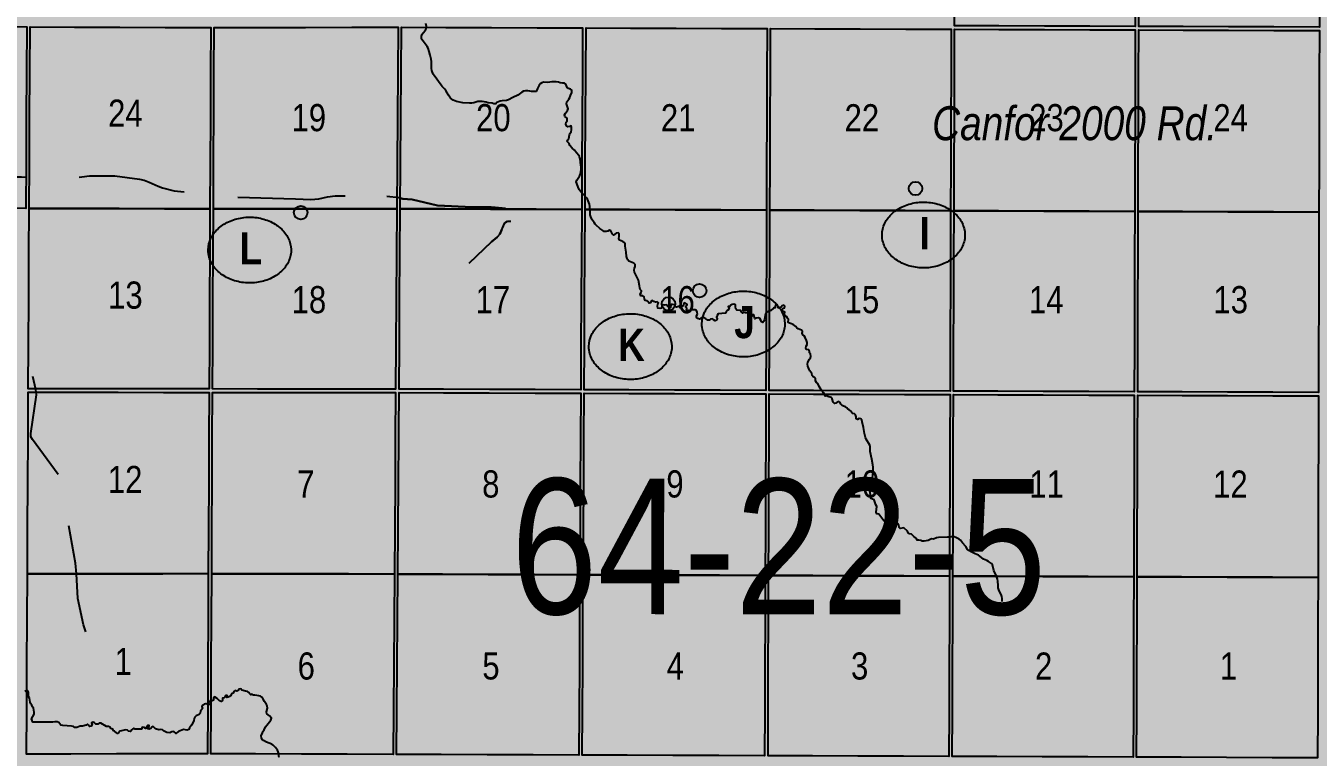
# Model space of a CAD drawing. Extents: x 403018 to 417191, y 6033193 to 6042673.
# Drawn here: x 413977 to 414358.1, y 6037267.7 to 6037483.4 of the extents above; entities that cross this region are included whole.
import ezdxf
from ezdxf.enums import TextEntityAlignment as Align

# ---------------------------------------------------------------- set-up
doc = ezdxf.new("R2010")
doc.units = 0
doc.header["$LTSCALE"] = 5
doc.linetypes.add('DASHED2', pattern=[9.525, 6.35, -3.175])
for name, color, linetype in [('L-TITLEDB-T', 4, 'Continuous'), ('Quarters', 8, 'Continuous'), ('RoadSeg', 57, 'DASHED2'), ('ROUTE MAP BUBBLES', 7, 'Continuous'), ('ROUTE MAP DOTS', 7, 'Continuous'), ('ROUTE-MAP-ROUTE', 90, 'Continuous'), ('T-WATER', 160, 'Continuous')]:
    doc.layers.add(name, color=color, linetype=linetype)
doc.layers.add('ROUTE-MAP-BACKGROUND-H', color=7, linetype='Continuous', true_color=0xf0ebff)
doc.styles.add('120', font='ARIALN.TTF', dxfattribs={"height": 13})
doc.styles.add('80L', font='ARIALN.TTF', dxfattribs={"height": 10})
doc.styles.add('BOLD', font='ARIALNB.TTF')

# ---------------------------------------------------------------- blocks, each defined once
blk = doc.blocks.new('AA')
at = {"const_width": 4}
blk.add_lwpolyline([(-1, 0, 1), (1, 0, 1)], format="xyb", close=True, dxfattribs=at)
blk.add_circle((0, 0), 2)
blk = doc.blocks.new('Route_Letters')
h = blk.add_hatch(color=255)
h.dxf.hatch_style = 1
edge = h.paths.add_edge_path()
edge.add_ellipse((-0.12, 0.46), major_axis=(-11.97, 0), ratio=0.789318, start_angle=0, end_angle=360)
at = {"color": 5}
blk.add_open_spline([(-12.34, 0.46), (-12.34, -0.25), (-12.24, -0.97), (-11.72, -2.79), (-11.14, -3.88), (-9.56, -5.81), (-8.54, -6.66), (-6.22, -8.02), (-4.9, -8.54), (-2.12, -9.17), (-0.66, -9.3), (2.22, -9.13), (3.64, -8.84), (6.27, -7.89), (7.48, -7.22), (9.54, -5.6), (10.38, -4.64), (11.6, -2.54), (11.97, -1.4), (12.18, 0.91), (12.02, 2.08), (11.2, 4.3), (10.54, 5.35), (8.8, 7.2), (7.72, 7.99), (5.29, 9.24), (3.93, 9.68), (1.11, 10.18), (-0.35, 10.23), (-3.22, 9.91), (-4.61, 9.55), (-7.16, 8.47), (-8.32, 7.75), (-10.24, 6.02), (-11, 5.02), (-12.05, 2.86), (-12.32, 1.7), (-12.34, 0.52), (-12.34, 0.49), (-12.34, 0.46)], degree=3, knots=[0, 0, 0, 0, 0.219529, 0.219529, 0.575727, 0.575727, 0.931924, 0.931924, 1.288121, 1.288121, 1.644318, 1.644318, 2.000515, 2.000515, 2.356712, 2.356712, 2.712909, 2.712909, 3.069107, 3.069107, 3.425304, 3.425304, 3.781501, 3.781501, 4.137698, 4.137698, 4.493895, 4.493895, 4.850092, 4.850092, 5.20629, 5.20629, 5.562487, 5.562487, 5.918684, 5.918684, 6.274881, 6.274881, 6.283185, 6.283185, 6.283185, 6.283185], dxfattribs=at)
at = {"color": 14, "style": 'BOLD'}
blk.add_attdef('A', text='', height=9.5, dxfattribs=at).set_placement((0.22, 0.98), align=Align.MIDDLE)

msp = doc.modelspace()

# ---------------------------------------------------------------- hatches: boundary and pattern name
at = {"layer": 'ROUTE-MAP-BACKGROUND-H'}
h = msp.add_hatch(color=256, dxfattribs=at)
h.dxf.hatch_style = 1
h.paths.add_polyline_path([(412923.423, 6037807.465), (416092.9, 6037807.465), (416092.9, 6035965.758), (412923.423, 6035965.758)])

# ---------------------------------------------------------------- linework, layer by layer
at = {"layer": 'Quarters'}
for points in [[(414304.173, 6037496.311), (414304.137, 6037483.259), (414290.733, 6037483.307), (414277.33, 6037483.354), (414263.927, 6037483.402), (414250.858, 6037483.449), (414250.9, 6037496.501), (414250.942, 6037509.888), (414250.984, 6037523.275), (414251.027, 6037536.662), (414264.09, 6037536.616), (414277.489, 6037536.568), (414290.888, 6037536.521), (414304.287, 6037536.473), (414304.249, 6037523.086), (414304.211, 6037509.699), (414304.173, 6037496.311)], [(414358.445, 6037496.115), (414358.413, 6037483.062), (414345.012, 6037483.111), (414331.61, 6037483.159), (414318.208, 6037483.208), (414305.141, 6037483.255), (414305.178, 6037496.308), (414305.215, 6037509.695), (414305.253, 6037523.082), (414305.291, 6037536.47), (414318.353, 6037536.423), (414331.75, 6037536.376), (414345.146, 6037536.328), (414358.543, 6037536.281), (414358.51, 6037522.893), (414358.478, 6037509.504), (414358.445, 6037496.115)], [(413977.001, 6037442.97), (413976.936, 6037429.583), (413963.527, 6037429.661), (413950.118, 6037429.739), (413936.709, 6037429.816), (413923.635, 6037429.892), (413923.705, 6037443.279), (413923.776, 6037456.666), (413923.846, 6037470.054), (413923.917, 6037483.441), (413933.843, 6037483.382), (413936.986, 6037483.364), (413950.39, 6037483.287), (413963.794, 6037483.209), (413977.198, 6037483.132), (413977.133, 6037469.745), (413977.067, 6037456.357), (413977.001, 6037442.97)], [(413991.016, 6037429.551), (413977.94, 6037429.581), (413978.006, 6037442.968), (413978.071, 6037456.354), (413978.137, 6037469.741), (413978.203, 6037483.128), (413991.274, 6037483.08), (414004.681, 6037483.031), (414018.087, 6037482.983), (414031.494, 6037482.934), (414031.433, 6037469.566), (414031.372, 6037456.197), (414031.31, 6037442.829), (414031.249, 6037429.461), (414017.838, 6037429.49), (414004.427, 6037429.52), (413991.016, 6037429.551)], [(414045.531, 6037429.469), (414032.254, 6037429.461), (414032.315, 6037442.83), (414032.328, 6037445.775), (414032.376, 6037456.199), (414032.437, 6037469.568), (414032.498, 6037482.936), (414045.805, 6037482.962), (414059.447, 6037482.988), (414073.089, 6037483.015), (414086.731, 6037483.041), (414086.641, 6037469.654), (414086.551, 6037456.266), (414086.46, 6037442.879), (414086.37, 6037429.491), (414072.757, 6037429.484), (414059.144, 6037429.476), (414045.531, 6037429.469)], [(414100.497, 6037429.44), (414087.374, 6037429.488), (414087.464, 6037442.875), (414087.555, 6037456.263), (414087.645, 6037469.65), (414087.736, 6037483.037), (414100.837, 6037482.99), (414114.274, 6037482.941), (414127.71, 6037482.892), (414141.147, 6037482.843), (414141.078, 6037469.456), (414141.009, 6037456.068), (414140.941, 6037442.681), (414140.872, 6037429.294), (414127.414, 6037429.343), (414113.956, 6037429.391), (414100.497, 6037429.44)], [(414155, 6037429.243), (414141.877, 6037429.29), (414141.945, 6037442.678), (414142.014, 6037456.065), (414142.082, 6037469.452), (414142.151, 6037482.839), (414155.252, 6037482.792), (414168.689, 6037482.743), (414182.125, 6037482.694), (414195.562, 6037482.645), (414195.515, 6037469.258), (414195.468, 6037455.871), (414195.422, 6037442.484), (414195.375, 6037429.096), (414181.917, 6037429.145), (414168.458, 6037429.194), (414155, 6037429.243)], [(414249.724, 6037442.287), (414249.681, 6037428.9), (414236.272, 6037428.948), (414222.863, 6037428.997), (414209.453, 6037429.045), (414196.379, 6037429.093), (414196.426, 6037442.48), (414196.473, 6037455.867), (414196.519, 6037469.254), (414196.566, 6037482.641), (414209.636, 6037482.594), (414223.041, 6037482.545), (414236.446, 6037482.497), (414249.851, 6037482.448), (414249.808, 6037469.061), (414249.766, 6037455.674), (414249.724, 6037442.287)], [(414304.021, 6037442.093), (414303.983, 6037428.706), (414290.575, 6037428.754), (414277.167, 6037428.802), (414263.759, 6037428.849), (414250.685, 6037428.896), (414250.728, 6037442.283), (414250.77, 6037455.67), (414250.813, 6037469.057), (414250.855, 6037482.444), (414263.924, 6037482.398), (414277.327, 6037482.35), (414290.73, 6037482.302), (414304.134, 6037482.255), (414304.096, 6037468.867), (414304.058, 6037455.48), (414304.021, 6037442.093)], [(414358.313, 6037441.892), (414358.28, 6037428.504), (414344.873, 6037428.554), (414331.466, 6037428.604), (414318.059, 6037428.653), (414304.987, 6037428.702), (414305.025, 6037442.089), (414305.063, 6037455.476), (414305.1, 6037468.864), (414305.138, 6037482.251), (414318.205, 6037482.204), (414331.607, 6037482.155), (414345.009, 6037482.106), (414358.411, 6037482.058), (414358.378, 6037468.669), (414358.346, 6037455.281), (414358.313, 6037441.892)], [(413990.76, 6037376.356), (413977.679, 6037376.368), (413977.743, 6037389.42), (413977.809, 6037402.807), (413977.874, 6037416.194), (413977.94, 6037429.581), (413991.016, 6037429.551), (414004.427, 6037429.52), (414017.838, 6037429.49), (414031.249, 6037429.461), (414031.188, 6037416.092), (414031.127, 6037402.724), (414031.066, 6037389.355), (414031.006, 6037376.322), (414017.591, 6037376.333), (414004.175, 6037376.344), (413990.76, 6037376.356)], [(414045.259, 6037376.31), (414032.01, 6037376.321), (414032.07, 6037389.354), (414032.131, 6037402.724), (414032.192, 6037416.092), (414032.254, 6037429.461), (414045.531, 6037429.469), (414059.144, 6037429.476), (414072.757, 6037429.484), (414086.37, 6037429.491), (414086.279, 6037416.104), (414086.189, 6037402.717), (414086.098, 6037389.329), (414086.01, 6037376.277), (414072.427, 6037376.288), (414058.843, 6037376.299), (414045.259, 6037376.31)], [(414100.16, 6037376.226), (414087.015, 6037376.273), (414087.103, 6037389.326), (414087.193, 6037402.713), (414087.284, 6037416.1), (414087.374, 6037429.488), (414100.497, 6037429.44), (414113.956, 6037429.391), (414127.414, 6037429.343), (414140.872, 6037429.294), (414140.804, 6037415.907), (414140.735, 6037402.519), (414140.667, 6037389.132), (414140.6, 6037376.08), (414127.12, 6037376.129), (414113.64, 6037376.177), (414100.16, 6037376.226)], [(414154.749, 6037376.029), (414141.604, 6037376.076), (414141.671, 6037389.128), (414141.739, 6037402.516), (414141.808, 6037415.903), (414141.877, 6037429.29), (414155, 6037429.243), (414168.458, 6037429.194), (414181.917, 6037429.145), (414195.375, 6037429.096), (414195.328, 6037415.709), (414195.281, 6037402.322), (414195.235, 6037388.935), (414195.189, 6037375.883), (414181.709, 6037375.932), (414168.229, 6037375.98), (414154.749, 6037376.029)], [(414249.554, 6037388.738), (414249.513, 6037375.686), (414236.099, 6037375.735), (414222.686, 6037375.783), (414209.272, 6037375.832), (414196.193, 6037375.879), (414196.239, 6037388.931), (414196.286, 6037402.319), (414196.332, 6037415.706), (414196.379, 6037429.093), (414209.453, 6037429.045), (414222.863, 6037428.997), (414236.272, 6037428.948), (414249.681, 6037428.9), (414249.639, 6037415.513), (414249.596, 6037402.126), (414249.582, 6037397.594), (414249.554, 6037388.738)], [(414303.87, 6037388.544), (414303.833, 6037375.492), (414290.42, 6037375.54), (414277.008, 6037375.588), (414263.595, 6037375.636), (414250.517, 6037375.683), (414250.558, 6037388.735), (414250.601, 6037402.122), (414250.643, 6037415.509), (414250.685, 6037428.896), (414263.759, 6037428.849), (414277.167, 6037428.802), (414290.575, 6037428.754), (414303.983, 6037428.706), (414303.945, 6037415.319), (414303.908, 6037401.931), (414303.87, 6037388.544)], [(414358.182, 6037388.338), (414358.151, 6037375.285), (414344.739, 6037375.336), (414331.327, 6037375.387), (414317.915, 6037375.438), (414304.837, 6037375.488), (414304.874, 6037388.54), (414304.912, 6037401.928), (414304.95, 6037415.315), (414304.987, 6037428.702), (414318.059, 6037428.653), (414331.466, 6037428.604), (414344.873, 6037428.554), (414358.28, 6037428.504), (414358.248, 6037415.115), (414358.215, 6037401.727), (414358.182, 6037388.338)], [(413990.497, 6037321.823), (413977.412, 6037321.816), (413977.477, 6037335.199), (413977.543, 6037348.59), (413977.609, 6037361.977), (413977.674, 6037375.364), (413990.755, 6037375.352), (414004.17, 6037375.34), (414017.586, 6037375.329), (414031.001, 6037375.317), (414030.94, 6037361.949), (414030.879, 6037348.58), (414030.818, 6037335.212), (414030.757, 6037321.843), (414017.337, 6037321.836), (414003.917, 6037321.829), (413990.497, 6037321.823)], [(414044.98, 6037321.812), (414031.761, 6037321.841), (414031.822, 6037335.21), (414031.883, 6037348.579), (414031.945, 6037361.948), (414032.006, 6037375.316), (414045.254, 6037375.306), (414058.837, 6037375.295), (414072.42, 6037375.284), (414086.004, 6037375.273), (414085.913, 6037361.885), (414085.823, 6037348.498), (414085.732, 6037335.11), (414085.642, 6037321.723), (414072.088, 6037321.753), (414058.534, 6037321.782), (414044.98, 6037321.812)], [(414099.814, 6037321.672), (414086.646, 6037321.719), (414086.737, 6037335.107), (414086.827, 6037348.494), (414086.917, 6037361.882), (414086.934, 6037364.33), (414087.008, 6037375.269), (414100.153, 6037375.222), (414113.634, 6037375.173), (414127.114, 6037375.124), (414140.595, 6037375.076), (414140.526, 6037361.688), (414140.457, 6037348.301), (414140.389, 6037334.914), (414140.32, 6037321.527), (414126.818, 6037321.575), (414113.316, 6037321.624), (414099.814, 6037321.672)], [(414154.492, 6037321.476), (414141.325, 6037321.523), (414141.393, 6037334.91), (414141.462, 6037348.297), (414141.53, 6037361.685), (414141.599, 6037375.072), (414154.744, 6037375.025), (414168.225, 6037374.976), (414181.705, 6037374.927), (414195.186, 6037374.879), (414195.139, 6037361.491), (414195.092, 6037348.104), (414195.046, 6037334.717), (414194.999, 6037321.33), (414181.497, 6037321.379), (414167.994, 6037321.427), (414154.492, 6037321.476)], [(414249.382, 6037334.521), (414249.34, 6037321.134), (414235.922, 6037321.182), (414222.504, 6037321.231), (414209.086, 6037321.279), (414196.003, 6037321.327), (414196.05, 6037334.714), (414196.097, 6037348.101), (414196.143, 6037361.488), (414196.19, 6037374.875), (414209.269, 6037374.828), (414222.682, 6037374.779), (414236.096, 6037374.731), (414249.509, 6037374.682), (414249.467, 6037361.295), (414249.425, 6037347.908), (414249.382, 6037334.521)], [(414303.717, 6037334.326), (414303.68, 6037320.939), (414290.262, 6037320.987), (414276.844, 6037321.035), (414263.427, 6037321.083), (414250.344, 6037321.13), (414250.387, 6037334.517), (414250.429, 6037347.904), (414250.471, 6037361.292), (414250.514, 6037374.679), (414263.592, 6037374.632), (414277.005, 6037374.584), (414290.418, 6037374.536), (414303.83, 6037374.487), (414303.793, 6037361.1), (414303.755, 6037347.713), (414303.717, 6037334.326)], [(414358.05, 6037334.115), (414358.018, 6037320.727), (414344.6, 6037320.779), (414331.183, 6037320.831), (414317.766, 6037320.884), (414304.684, 6037320.935), (414304.722, 6037334.322), (414304.759, 6037347.709), (414304.797, 6037361.096), (414304.835, 6037374.484), (414317.912, 6037374.434), (414331.324, 6037374.383), (414344.736, 6037374.332), (414358.148, 6037374.281), (414358.115, 6037360.892), (414358.083, 6037347.504), (414358.05, 6037334.115)], [(413990.24, 6037268.628), (413977.151, 6037268.604), (413977.215, 6037281.656), (413977.281, 6037295.043), (413977.346, 6037308.429), (413977.412, 6037321.816), (413990.497, 6037321.823), (414003.917, 6037321.829), (414017.337, 6037321.836), (414030.757, 6037321.843), (414030.696, 6037308.475), (414030.634, 6037295.106), (414030.573, 6037281.738), (414030.513, 6037268.704), (414017.089, 6037268.679), (414003.665, 6037268.653), (413990.24, 6037268.628)], [(414044.708, 6037268.654), (414031.518, 6037268.701), (414031.577, 6037281.735), (414031.639, 6037295.104), (414031.7, 6037308.472), (414031.761, 6037321.841), (414044.98, 6037321.812), (414058.534, 6037321.782), (414072.088, 6037321.753), (414085.642, 6037321.723), (414085.552, 6037308.336), (414085.461, 6037294.948), (414085.371, 6037281.561), (414085.283, 6037268.508), (414071.758, 6037268.557), (414058.233, 6037268.605), (414044.708, 6037268.654)], [(414099.476, 6037268.458), (414086.287, 6037268.505), (414086.375, 6037281.557), (414086.465, 6037294.945), (414086.556, 6037308.332), (414086.646, 6037321.719), (414099.814, 6037321.672), (414113.316, 6037321.624), (414126.818, 6037321.575), (414140.32, 6037321.527), (414140.252, 6037308.139), (414140.183, 6037294.752), (414140.115, 6037281.365), (414140.048, 6037268.313), (414126.524, 6037268.361), (414113, 6037268.409), (414099.476, 6037268.458)], [(414154.241, 6037268.262), (414141.052, 6037268.309), (414141.119, 6037281.361), (414141.188, 6037294.748), (414141.256, 6037308.136), (414141.325, 6037321.523), (414154.492, 6037321.476), (414167.994, 6037321.427), (414181.497, 6037321.379), (414194.999, 6037321.33), (414194.952, 6037307.943), (414194.905, 6037294.556), (414194.859, 6037281.169), (414194.813, 6037268.117), (414181.289, 6037268.165), (414167.765, 6037268.213), (414154.241, 6037268.262)], [(414249.213, 6037280.973), (414249.171, 6037267.921), (414235.749, 6037267.969), (414222.327, 6037268.017), (414208.905, 6037268.066), (414195.817, 6037268.113), (414195.863, 6037281.165), (414195.91, 6037294.552), (414195.956, 6037307.939), (414196.003, 6037321.327), (414209.086, 6037321.279), (414222.504, 6037321.231), (414235.922, 6037321.182), (414249.34, 6037321.134), (414249.298, 6037307.747), (414249.255, 6037294.36), (414249.213, 6037280.973)], [(414303.566, 6037280.777), (414303.53, 6037267.724), (414290.108, 6037267.773), (414276.685, 6037267.821), (414263.263, 6037267.87), (414250.176, 6037267.917), (414250.217, 6037280.969), (414250.259, 6037294.356), (414250.302, 6037307.743), (414250.344, 6037321.13), (414263.427, 6037321.083), (414276.844, 6037321.035), (414290.262, 6037320.987), (414303.68, 6037320.939), (414303.642, 6037307.551), (414303.604, 6037294.164), (414303.566, 6037280.777)], [(414357.92, 6037280.561), (414357.888, 6037267.508), (414344.466, 6037267.561), (414331.044, 6037267.615), (414317.621, 6037267.668), (414304.534, 6037267.72), (414304.571, 6037280.773), (414304.608, 6037294.16), (414304.646, 6037307.547), (414304.684, 6037320.935), (414317.766, 6037320.884), (414331.183, 6037320.831), (414344.6, 6037320.779), (414358.018, 6037320.727), (414357.985, 6037307.338), (414357.952, 6037293.95), (414357.92, 6037280.561)]]:
    msp.add_lwpolyline(points, close=True, dxfattribs=at)
at = {"layer": 'RoadSeg', "flags": 128}
for points in [[(413994.602, 6037304.643), (413993.969, 6037306.741), (413992.304, 6037314.533), (413991.938, 6037321.826), (413991.638, 6037324.923), (413989.174, 6037338.309), (413988.475, 6037347.999), (413988.108, 6037348.865), (413987.01, 6037350.464), (413978.918, 6037361.386), (413978.452, 6037362.218), (413978.385, 6037363.151), (413980.05, 6037374.639), (413979.884, 6037376.204), (413978.818, 6037380.667), (413978.185, 6037384.263), (413977.852, 6037385.062), (413976.853, 6037386.128), (413969.494, 6037390.324), (413968.495, 6037391.056), (413968.195, 6037391.556), (413968.162, 6037392.155), (413968.961, 6037398.948), (413968.861, 6037400.114), (413968.628, 6037400.48), (413968.162, 6037400.78), (413961.968, 6037403.511), (413960.236, 6037404.443), (413959.237, 6037405.175), (413958.538, 6037406.041), (413958.405, 6037407.007), (413959.137, 6037409.538), (413959.004, 6037410.969), (413958.238, 6037413.134), (413956.873, 6037415.565), (413956.107, 6037416.597), (413951.678, 6037421.259), (413948.681, 6037423.524), (413945.252, 6037425.455), (413944.119, 6037426.587), (413941.189, 6037433.847), (413939.99, 6037438.742), (413931.532, 6037436.078), (413929.967, 6037435.778), (413927.902, 6037435.678), (413925.971, 6037435.811), (413923.64, 6037436.344), (413918.212, 6037438.675), (413915.614, 6037439.374), (413910.952, 6037439.741), (413928.968, 6037476.138), (413934.529, 6037486.927), (413940.29, 6037498.615), (413941.921, 6037501.779), (413942.92, 6037503.31)], [(413945.118, 6037439.474), (413947.949, 6037439.474), (413956.473, 6037439.042), (413975.688, 6037438.875), (413986.876, 6037438.076), (413989.74, 6037438.176), (413993.436, 6037438.942), (413995.734, 6037439.175), (414003.227, 6037439.208), (414010.453, 6037438.209), (414011.889, 6037437.919), (414013.35, 6037437.376), (414015.947, 6037436.111), (414017.213, 6037435.678), (414020.676, 6037434.779), (414033.297, 6037433.414), (414039.39, 6037432.948), (414056.507, 6037432.382), (414061.002, 6037432.215), (414063.4, 6037432.415), (414065.931, 6037433.014), (414068.195, 6037433.281), (414080.35, 6037433.381), (414087.01, 6037432.681), (414088.175, 6037432.381), (414090.839, 6037432.182), (414098.331, 6037430.45), (414108.555, 6037429.917), (414115.015, 6037429.917), (414115.315, 6037429.951), (414123.073, 6037429.285), (414123.773, 6037428.952), (414123.972, 6037428.219), (414123.806, 6037427.453), (414122.94, 6037426.188), (414122.074, 6037425.722), (414121.442, 6037425.588), (414120.043, 6037425.855), (414119.011, 6037425.855), (414118.245, 6037425.322), (414116.713, 6037421.992), (414115.947, 6037421.126), (414114.316, 6037419.761), (414107.689, 6037413.434), (414114.316, 6037419.761), (414115.947, 6037421.126), (414116.713, 6037421.992), (414118.245, 6037425.322), (414119.011, 6037425.855), (414120.043, 6037425.855), (414121.442, 6037425.588), (414122.074, 6037425.722), (414122.94, 6037426.188), (414123.806, 6037427.453), (414123.972, 6037428.219), (414123.773, 6037428.952), (414123.073, 6037429.285), (414115.315, 6037429.951), (414115.015, 6037429.917), (414108.555, 6037429.917), (414098.331, 6037430.45), (414090.839, 6037432.182), (414088.175, 6037432.381), (414087.01, 6037432.681), (414083.36, 6037433.064)]]:
    msp.add_lwpolyline(points, dxfattribs=at)
at = {"layer": 'ROUTE-MAP-ROUTE', "const_width": 3, "flags": 128}
msp.add_lwpolyline([(413958.009, 6037438.488), (413977.686, 6037438.257), (413989.987, 6037437.399), (413992.312, 6037437.613), (413996.245, 6037438.364), (414005.811, 6037438.433), (414014.036, 6037437.29), (414018.624, 6037435.393), (414022.208, 6037433.89), (414039.059, 6037432.424), (414057.817, 6037432.304), (414060.999, 6037432.147), (414063.4, 6037432.349), (414065.934, 6037432.952), (414068.201, 6037433.221), (414080.374, 6037433.333), (414087.045, 6037432.639), (414088.213, 6037432.34), (414090.881, 6037432.143), (414098.387, 6037430.416), (414108.626, 6037429.892), (414115.396, 6037429.932), (414123.167, 6037429.273), (414125.238, 6037428.853), (414128.647, 6037427.551), (414139.099, 6037414.469), (414144.004, 6037408.846), (414147.004, 6037407.605), (414151.681, 6037406.133), (414156.847, 6037402.979), (414159.203, 6037402.84), (414161.906, 6037403.827), (414168.231, 6037405.819), (414172.302, 6037408.295), (414191.21, 6037424.698), (414194.425, 6037424.89), (414196.918, 6037423.267), (414198.018, 6037424.504), (414198.198, 6037430.214), (414198.642, 6037431.323), (414202.498, 6037434.512), (414206.465, 6037434.956), (414216.643, 6037435.93), (414220.808, 6037436.763), (414223.48, 6037436.884), (414223.893, 6037436.999), (414227.558, 6037438.803), (414244.464, 6037440.32), (414277.617, 6037442.452), (414289.306, 6037442.479), (414328.871, 6037442.536), (414352.576, 6037420.712), (414357.948, 6037419.444), (414375.288, 6037434.55)], dxfattribs=at)
at = {"layer": 'T-WATER', "linetype": 'Continuous', "flags": 128}
for points in [[(414103.445, 6037461.29), (414102.972, 6037461.501), (414102.574, 6037461.784), (414102.201, 6037462.14), (414101.623, 6037462.991), (414100.823, 6037464.363), (414100.518, 6037464.772), (414099.727, 6037465.511), (414099.388, 6037465.906), (414097.338, 6037468.768), (414097.1, 6037469.19), (414096.69, 6037470.227), (414096.596, 6037470.867), (414096.562, 6037472.955), (414096.481, 6037473.607), (414096.228, 6037474.769), (414095.878, 6037475.86), (414095.574, 6037476.849), (414095.341, 6037477.339), (414093.81, 6037479.31), (414093.603, 6037479.758), (414093.641, 6037480.42), (414093.834, 6037480.982), (414094.121, 6037481.385), (414094.828, 6037482.152), (414095.043, 6037482.605), (414095.085, 6037483.17), (414095.093, 6037483.279), (414094.951, 6037484.175)], [(414140.69, 6037441.074), (414140.72, 6037441.755), (414140.665, 6037442.387), (414140.423, 6037444.24), (414140.27, 6037444.782), (414140.212, 6037444.876), (414139.991, 6037445.234), (414139.332, 6037445.966), (414138.714, 6037446.753), (414138.019, 6037447.406), (414137.354, 6037448.144), (414137.159, 6037448.725), (414136.571, 6037449.327), (414136.779, 6037449.775), (414137.064, 6037450.192), (414137.273, 6037451.32), (414137.476, 6037451.811), (414137.759, 6037452.21), (414137.908, 6037452.762), (414137.885, 6037453.424), (414137.74, 6037453.952), (414137.356, 6037453.795), (414136.807, 6037453.694), (414136.394, 6037453.987), (414136.193, 6037454.465), (414136.306, 6037455.047), (414136.599, 6037455.424), (414136.634, 6037456.03), (414136.396, 6037456.272), (414136.285, 6037456.385), (414135.865, 6037456.664), (414135.838, 6037457.224), (414136.064, 6037457.699), (414136.649, 6037458.48), (414136.894, 6037458.937), (414136.395, 6037460.464), (414136.456, 6037461.042), (414136.739, 6037461.455), (414137.078, 6037461.831), (414137.331, 6037462.276), (414137.566, 6037462.911), (414137.928, 6037463.799), (414137.92, 6037464.477), (414137.544, 6037464.805), (414137.008, 6037464.949), (414136.633, 6037465.267), (414136.191, 6037466.258), (414135.816, 6037466.575), (414135.173, 6037466.56), (414134.517, 6037466.618), (414133.998, 6037466.785), (414133.386, 6037466.88), (414132.094, 6037466.945), (414130.921, 6037466.775), (414129.591, 6037466.788), (414129.075, 6037466.625), (414128.674, 6037466.316), (414128.345, 6037465.903), (414127.857, 6037464.972), (414127.684, 6037464.476), (414127.437, 6037464.055), (414126.109, 6037464.056), (414125.577, 6037464.191), (414124.977, 6037464.258), (414124.293, 6037464.259), (414123.737, 6037464.143), (414123.258, 6037463.88), (414122.479, 6037463.283), (414122.014, 6037463.006), (414120.608, 6037462.309), (414119.291, 6037461.572), (414118.722, 6037461.424), (414117.382, 6037461.364), (414116.801, 6037461.25), (414116.291, 6037461.067), (414115.876, 6037460.804), (414115.52, 6037460.478), (414114.99, 6037460.45), (414114.46, 6037460.595), (414113.373, 6037460.743), (414113.238, 6037460.761), (414112.674, 6037460.918), (414111.522, 6037461.133), (414110.868, 6037461.152), (414110.238, 6037461.099), (414109.085, 6037460.778), (414108.481, 6037460.679), (414107.801, 6037460.673), (414105.783, 6037460.781), (414103.955, 6037461.141), (414103.445, 6037461.29)], [(414167.032, 6037400.274), (414166.51, 6037400.448), (414166.147, 6037400.774), (414165.881, 6037401.189), (414165.327, 6037401.056), (414164.863, 6037401.147), (414164.55, 6037400.772), (414164.453, 6037400.17), (414163.927, 6037400.081), (414163.317, 6037400.154), (414163.204, 6037400.727), (414163.305, 6037401.322), (414163.542, 6037401.762), (414163.137, 6037402.026), (414162.604, 6037401.92), (414162.141, 6037402.133), (414161.781, 6037402.461), (414161.391, 6037402.25), (414161.196, 6037401.749), (414160.801, 6037401.623), (414160.542, 6037402.032), (414160.189, 6037402.351), (414159.607, 6037402.444), (414159.494, 6037402.635), (414159.354, 6037402.872), (414159.345, 6037403.526), (414158.913, 6037403.763), (414158.295, 6037403.837), (414158.12, 6037404.323), (414158.365, 6037404.776), (414158.497, 6037405.3), (414158.159, 6037405.643), (414157.98, 6037406.141), (414157.965, 6037406.797), (414157.593, 6037408.463), (414156.403, 6037410.752), (414156.349, 6037411.39), (414156.448, 6037411.957), (414156.613, 6037412.465), (414156.598, 6037413.069), (414156.261, 6037413.428), (414155.225, 6037413.81), (414154.81, 6037414.051), (414154.49, 6037414.399), (414154.265, 6037414.854), (414154.094, 6037415.38), (414154.011, 6037416.704), (414153.727, 6037418.479), (414153.69, 6037419.119), (414153.427, 6037419.569), (414152.993, 6037419.842), (414152.01, 6037420.236), (414151.805, 6037420.706), (414151.908, 6037421.318), (414151.883, 6037421.968), (414151.598, 6037422.347), (414151.072, 6037422.238), (414150.288, 6037421.661), (414149.917, 6037421.984), (414149.457, 6037422.961), (414149.031, 6037423.186), (414148.621, 6037422.901), (414148.11, 6037422.746), (414147.538, 6037422.825), (414147.089, 6037423.064), (414146.246, 6037423.62), (414145.148, 6037424.612), (414144.838, 6037424.967), (414144.591, 6037425.417), (414144.003, 6037426.198), (414143.556, 6037427.137), (414143.408, 6037427.693), (414143.366, 6037428.987), (414143.317, 6037429.466), (414143.241, 6037430.199), (414143.13, 6037430.794), (414142.782, 6037431.858), (414142.557, 6037432.333), (414142.254, 6037432.751), (414141.171, 6037433.841), (414140.868, 6037434.146), (414140.573, 6037434.528), (414140.172, 6037435.209), (414140.063, 6037435.393), (414139.279, 6037437.411), (414139.412, 6037437.941), (414140.044, 6037438.795), (414140.188, 6037439.057), (414140.307, 6037439.274), (414140.494, 6037439.814), (414140.69, 6037441.074)], [(414198.764, 6037400.865), (414198.491, 6037401.262), (414198.018, 6037401.029), (414197.929, 6037400.589), (414197.931, 6037400.309), (414197.892, 6037400.3), (414197.625, 6037400.235), (414197.396, 6037400.18), (414196.679, 6037399.52), (414195.748, 6037399.114), (414195.605, 6037398.976), (414195.246, 6037398.63), (414195.091, 6037398.531), (414194.797, 6037396.798), (414194.602, 6037396.303), (414194.594, 6037396.294), (414194.263, 6037395.945), (414193.872, 6037396.16), (414193.671, 6037396.648), (414193.423, 6037397.069), (414192.966, 6037397.294), (414192.345, 6037397.221), (414191.933, 6037397.026), (414191.667, 6037398.163), (414191.229, 6037398.165), (414190.99, 6037397.692), (414190.588, 6037397.523), (414190.375, 6037398.007), (414190.226, 6037398.548), (414188.72, 6037398.865), (414188.29, 6037398.702), (414187.96, 6037398.948), (414187.814, 6037399.451), (414186.599, 6037399.557), (414186.302, 6037399.918), (414186.225, 6037400.512), (414186.217, 6037401.118), (414185.787, 6037401.371), (414185.279, 6037401.216), (414184.886, 6037401.011), (414184.545, 6037400.631), (414184.109, 6037400.676), (414184.33, 6037400.212), (414184.263, 6037399.722), (414183.793, 6037399.517), (414183.502, 6037399.136), (414183.303, 6037398.654), (414181.082, 6037398.495), (414180.829, 6037398.041), (414180.648, 6037397.526), (414180.855, 6037397.034), (414180.727, 6037396.638), (414180.244, 6037396.435), (414179.783, 6037396.68), (414179.445, 6037397.019), (414178.885, 6037396.898), (414178.448, 6037396.663), (414178.042, 6037396.632), (414177.522, 6037397.035), (414176.825, 6037397.38), (414176.384, 6037397.521), (414175.614, 6037396.955), (414175.083, 6037397.098), (414174.729, 6037397.452), (414174.77, 6037397.876), (414174.983, 6037398.356), (414174.926, 6037398.962), (414174.765, 6037399.5), (414174.316, 6037399.655), (414173.288, 6037399.701), (414172.965, 6037399.334), (414172.756, 6037399.174), (414172.353, 6037399.455), (414171.805, 6037399.568), (414171.838, 6037400.136), (414171.531, 6037400.507), (414171.962, 6037401.214), (414171.123, 6037401.702), (414170.878, 6037401.266), (414170.761, 6037400.712), (414170.181, 6037400.598), (414169.95, 6037400.29), (414169.727, 6037400.751), (414168.822, 6037400.453), (414168.433, 6037400.747), (414168.188, 6037401.188), (414167.653, 6037401.22), (414167.634, 6037401.221), (414167.232, 6037401.202), (414167.065, 6037400.692), (414167.032, 6037400.274)], [(414222.695, 6037367.605), (414222.254, 6037367.342), (414222.033, 6037367.425), (414221.81, 6037367.509), (414221.785, 6037368.125), (414221.661, 6037368.693), (414221.321, 6037369.028), (414220.739, 6037369.129), (414220.424, 6037369.481), (414220.193, 6037369.912), (414219.761, 6037370.131), (414219.37, 6037370.415), (414219.064, 6037370.784), (414218.683, 6037371.083), (414218.127, 6037371.22), (414217.656, 6037371.457), (414217.336, 6037371.856), (414217.075, 6037372.304), (414216.738, 6037372.655), (414216.257, 6037372.448), (414215.867, 6037372.141), (414215.382, 6037372.046), (414215.039, 6037372.39), (414214.735, 6037373.449), (414214.468, 6037373.851), (414213.472, 6037374.125), (414213.073, 6037374.348), (414212.638, 6037374.171), (414212.339, 6037374.58), (414212.375, 6037375.038), (414212.38, 6037375.112), (414211.999, 6037375.382), (414211.665, 6037375.759), (414211.498, 6037376.045), (414210.904, 6037377.065), (414210.464, 6037377.957), (414210.1, 6037378.276), (414209.825, 6037378.683), (414209.854, 6037379.288), (414209.577, 6037379.675), (414209.155, 6037379.93), (414208.856, 6037380.314), (414208.731, 6037380.843), (414208.145, 6037381.648), (414207.91, 6037382.076), (414207.533, 6037383.075), (414207.435, 6037383.645), (414207.546, 6037384.209), (414208.038, 6037385.104), (414208.335, 6037385.509), (414208.488, 6037386.049), (414208.383, 6037386.631), (414208.028, 6037386.97), (414208.093, 6037387.481), (414207.831, 6037387.882), (414207.199, 6037387.935), (414206.982, 6037388.386), (414207.097, 6037388.941), (414207.33, 6037389.421), (414207.34, 6037390.025), (414207.185, 6037390.589), (414206.767, 6037391.54), (414206.512, 6037391.982), (414206.092, 6037392.251), (414205.919, 6037392.755), (414205.986, 6037393.315), (414205.649, 6037393.644), (414204.687, 6037394.066), (414204.28, 6037394.331), (414203.995, 6037394.715), (414203.208, 6037395.333), (414202.73, 6037395.544), (414202.184, 6037395.695), (414201.733, 6037395.938), (414201.899, 6037396.933), (414201.525, 6037397.25), (414201.264, 6037397.686), (414200.887, 6037397.987), (414200.658, 6037398.422), (414200.77, 6037398.935), (414200.425, 6037399.174), (414199.881, 6037399.225), (414199.872, 6037399.699), (414200.169, 6037400.094), (414200.681, 6037400.289), (414200.826, 6037400.793), (414200.465, 6037401.084), (414199.982, 6037400.887), (414199.682, 6037400.497), (414198.843, 6037400.287), (414198.764, 6037400.865)], [(414264.865, 6037313.641), (414264.863, 6037314.541), (414264.733, 6037315.133), (414264.542, 6037315.674), (414264.058, 6037316.575), (414263.865, 6037317.055), (414263.726, 6037317.664), (414263.658, 6037318.318), (414263.633, 6037319.656), (414263.528, 6037320.246), (414263.067, 6037321.33), (414262.454, 6037322.771), (414262.002, 6037324.41), (414261.683, 6037324.81), (414260.855, 6037325.452), (414260.387, 6037325.699), (414259.386, 6037326.102), (414258.292, 6037327.03), (414257.875, 6037327.317), (414256.866, 6037327.689), (414255.966, 6037328.227), (414255.003, 6037328.661), (414254.654, 6037329.01), (414254.14, 6037329.863), (414253.172, 6037330.959), (414252.566, 6037331.735), (414252.155, 6037332.016), (414251.244, 6037332.544), (414250.761, 6037332.683), (414249.803, 6037332.662), (414249.002, 6037332.643), (414248.798, 6037332.636), (414246.125, 6037332.539), (414245.525, 6037332.448), (414244.59, 6037332.012), (414243.996, 6037332.07), (414243.068, 6037331.637), (414241.873, 6037331.462), (414241.291, 6037331.439), (414240.844, 6037331.638), (414240.312, 6037331.763), (414239.808, 6037331.751), (414239.641, 6037332.263), (414238.811, 6037332.795), (414238.159, 6037333.514), (414237.575, 6037333.606), (414237.123, 6037333.851), (414236.934, 6037334.414), (414235.851, 6037335.41), (414234.823, 6037335.146), (414234.505, 6037335.495), (414234.421, 6037336.107), (414234.159, 6037336.558), (414233.613, 6037336.619), (414232.588, 6037336.255), (414232.073, 6037336.378), (414231.894, 6037336.898), (414231.855, 6037337.532), (414231.684, 6037338.069), (414231.294, 6037338.061), (414230.995, 6037337.654), (414230.548, 6037337.393), (414230.016, 6037337.458), (414229.681, 6037337.827), (414228.827, 6037339.047), (414228.514, 6037339.403), (414227.904, 6037339.476), (414227.693, 6037339.945), (414227.915, 6037341.692), (414227.622, 6037342.099), (414227.1, 6037343.646), (414226.169, 6037344.004), (414225.935, 6037345.86), (414225.982, 6037346.536), (414226.309, 6037348.214), (414226.657, 6037350.002), (414226.815, 6037351.958), (414226.8, 6037353.282), (414226.739, 6037353.938), (414226.455, 6037355.666), (414225.961, 6037357.897), (414225.932, 6037359.255), (414225.799, 6037359.777), (414224.771, 6037361.511), (414224.562, 6037362.023), (414224.31, 6037363.16), (414224.021, 6037364.974), (414223.629, 6037366.635), (414223.44, 6037367.131), (414223.187, 6037367.556), (414222.695, 6037367.605)], [(414051.681, 6037267.638), (414051.535, 6037268.037), (414051.517, 6037268.643), (414051.516, 6037268.687), (414051.384, 6037269.273), (414051.165, 6037269.732), (414050.599, 6037270.57), (414049.901, 6037271.295), (414049.476, 6037271.571), (414047.922, 6037272.111), (414047.017, 6037272.587), (414046.67, 6037272.94), (414046.399, 6037273.375), (414046.313, 6037273.955), (414046.701, 6037274.929), (414046.956, 6037275.374), (414047.271, 6037275.727), (414047.676, 6037276.705), (414049.192, 6037278.619), (414049.351, 6037279.171), (414048.843, 6037279.866), (414048.059, 6037280.472), (414047.966, 6037281.058), (414048.176, 6037282.206), (414048.12, 6037282.832), (414047.901, 6037283.291), (414047.329, 6037284.09), (414046.864, 6037284.968), (414046.559, 6037285.365), (414046.198, 6037285.68), (414045.652, 6037285.811), (414044.511, 6037285.957), (414044.026, 6037285.957), (414043.732, 6037286.33), (414043.299, 6037286.085), (414042.972, 6037286.398), (414042.699, 6037286.807), (414042.288, 6037287.072), (414041.685, 6037287.162), (414040.672, 6037287.506), (414040.353, 6037287.857), (414039.799, 6037287.781), (414039.579, 6037287.335), (414039.215, 6037287.176), (414038.718, 6037287.336), (414038.299, 6037287.077), (414038.086, 6037286.635), (414037.621, 6037286.414), (414037.426, 6037285.945), (414037.045, 6037285.646), (414036.62, 6037285.399), (414036.24, 6037285.326), (414036.32, 6037285.882), (414035.898, 6037285.867), (414035.666, 6037285.412), (414035.446, 6037285.242), (414034.933, 6037285.093), (414034.938, 6037284.473), (414034.579, 6037284.154), (414034.093, 6037284.345), (414033.73, 6037284.649), (414033.395, 6037285.046), (414032.553, 6037285.514), (414032.328, 6037285.153), (414032.276, 6037284.571), (414031.884, 6037284.293), (414031.33, 6037284.405), (414031.182, 6037284.012), (414031.403, 6037283.553), (414031.196, 6037283.21), (414030.95, 6037283.24), (414030.599, 6037283.28), (414030.126, 6037283.467), (414029.946, 6037283.428)], [(413984.924, 6037278.048), (413982.227, 6037278.064), (413979.555, 6037278.01), (413978.939, 6037278.065), (413978.865, 6037278.571), (413978.648, 6037279.011), (413979.362, 6037280.388), (413979.439, 6037280.996), (413979.185, 6037282.12), (413978.878, 6037282.51), (413978.698, 6037283.03), (413978.442, 6037283.476), (413978.242, 6037283.973), (413977.991, 6037285.111), (413977.779, 6037285.567), (413977.774, 6037286.773), (413977.576, 6037287.247), (413977.066, 6037287.297), (413976.606, 6037287.073)], [(414029.946, 6037283.428), (414029.575, 6037283.351), (414029.182, 6037283.054), (414028.897, 6037282.651), (414029.025, 6037282.109), (414028.792, 6037281.641), (414028.499, 6037281.238), (414028.403, 6037280.66), (414028.082, 6037280.289), (414027.159, 6037279.864), (414026.822, 6037279.525), (414026.585, 6037279.093), (414026.481, 6037278.536), (414026.292, 6037278.048), (414025.832, 6037277.112), (414025.553, 6037276.709), (414025.21, 6037276.342), (414024.97, 6037275.901), (414024.554, 6037275.648), (414023.46, 6037275.843), (414021.967, 6037275.323), (414021.589, 6037275.022), (414021.286, 6037274.659), (414020.596, 6037275.267), (414019.988, 6037275.172), (414019.373, 6037274.909), (414018.482, 6037274.967), (414017.582, 6037275.444), (414017.207, 6037275.749), (414016.709, 6037275.866), (414016.173, 6037275.747), (414015.159, 6037276.087), (414014.457, 6037276.757), (414014.062, 6037276.59), (414013.797, 6037276.167), (414013.343, 6037275.934), (414012.943, 6037276.113), (414013.208, 6037276.547), (414013.274, 6037277.075), (414012.814, 6037277.088), (414012.349, 6037276.169), (414011.844, 6037276.437), (414011.226, 6037276.552), (414011.088, 6037276.006), (414010.532, 6037275.924), (414009.238, 6037275.997), (414008.808, 6037276.262), (414008.059, 6037275.676), (414007.779, 6037275.265), (414007.273, 6037275.399), (414006.907, 6037275.717), (414006.357, 6037275.734), (414005.201, 6037275.521), (414004.703, 6037275.341), (414004.39, 6037274.963), (414004.002, 6037274.67), (414003.231, 6037275.246), (414003.056, 6037275.344), (414002.786, 6037275.496), (414002.615, 6037275.996), (414002.061, 6037276.125), (414001.801, 6037276.541), (414001.359, 6037276.773), (414000.767, 6037276.71), (413999.043, 6037277.721), (413998.581, 6037277.707), (413998.169, 6037277.448), (413997.547, 6037277.48), (413997.229, 6037277.853), (413996.773, 6037278.073), (413996.311, 6037277.853), (413996.475, 6037277.345), (413996.229, 6037276.889), (413995.73, 6037276.708), (413995.433, 6037277.116), (413995.125, 6037277.41), (413994.731, 6037277.136), (413993.672, 6037276.845), (413993.02, 6037276.828), (413992.466, 6037276.696), (413991.986, 6037276.483), (413991.384, 6037276.509), (413990.984, 6037276.776), (413990.402, 6037276.878), (413987.834, 6037277.03), (413987.281, 6037277.152), (413987.01, 6037277.56), (413986.664, 6037277.907), (413986.14, 6037278.087), (413985.504, 6037278.126), (413984.924, 6037278.048)]]:
    msp.add_lwpolyline(points, dxfattribs=at)

# ---------------------------------------------------------------- block references
at = {"layer": 'ROUTE MAP BUBBLES', "xscale": 1.000525506011522, "yscale": 1.000525506011522, "zscale": 1.000525506011522}
for p, values in [((414241.787, 6037421.279), {'A': 'I'}), ((414043.072, 6037416.84), {'A': 'L'}), ((414188.662, 6037395.023), {'A': 'J'}), ((414155.332, 6037388.362), {'A': 'K'})]:
    msp.add_blockref('Route_Letters', p, dxfattribs=at).add_auto_attribs(values)
at = {"layer": 'ROUTE MAP DOTS'}
for p in [(414239.304, 6037435.456), (414058.019, 6037428.337), (414175.641, 6037405.314), (414166.47, 6037401.443)]:
    msp.add_blockref('AA', p, dxfattribs=at)

# ---------------------------------------------------------------- texts
at = {"layer": 'L-TITLEDB-T', "insert": (414243.632, 6037459.716), "char_height": 10, "attachment_point": 1, "style": '80L', "bg_fill": 1, "box_fill_scale": 1.15, "bg_fill_color": 256, "bg_fill_true_color": 15789055, "bg_fill_transparency": 0}
msp.add_mtext_dynamic_manual_height_columns('\\pi0.56842;{\\fArial Narrow|b0|i1|c0|p34;Canfor 2000 Rd.}', width=83.01951, gutter_width=50, heights=[0], dxfattribs=at)
at = {"layer": 'RoadSeg', "style": '120'}
for s, height, p in [('24', 8.0041, (414001.205, 6037453.681)), ('19', 8.0041, (414055.299, 6037452.37)), ('20', 8.0041, (414109.715, 6037452.361)), ('21', 8.0041, (414164.219, 6037452.326)), ('22', 8.0041, (414218.398, 6037452.326)), ('23', 8.0041, (414272.839, 6037452.361)), ('24', 8.0041, (414327.157, 6037452.326)), ('13', 8.0041, (414001.207, 6037400.024)), ('18', 8.0041, (414055.334, 6037398.669)), ('17', 8.0041, (414109.564, 6037398.649)), ('16', 8.0041, (414164.038, 6037398.66)), ('15', 8.0041, (414218.425, 6037398.684)), ('14', 8.0041, (414272.75, 6037398.649)), ('13', 8.0041, (414327.159, 6037398.669)), ('12', 8.0041, (414001.13, 6037345.625)), ('7', 8.004, (414056.958, 6037344.286)), ('8', 8.004, (414111.519, 6037344.305)), ('9', 8.004, (414165.834, 6037344.314)), ('10', 8.0041, (414218.398, 6037344.305)), ('11', 8.0041, (414272.902, 6037344.286)), ('12', 8.0041, (414327.082, 6037344.27)), ('1', 8.004, (414003.109, 6037291.949)), ('6', 8.004, (414057.103, 6037290.604)), ('5', 8.004, (414111.567, 6037290.628)), ('4', 8.004, (414165.928, 6037290.593)), ('3', 8.004, (414220.294, 6037290.613)), ('2', 8.004, (414274.557, 6037290.578)), ('1', 8.004, (414329.061, 6037290.593))]:
    msp.add_text(s, height=height, dxfattribs=at).set_placement(p)
msp.add_text('64-22-5', height=39.983, rotation=359.95761, dxfattribs=at).set_placement((414120.014, 6037309.926))

doc.saveas('drawing.dxf')
